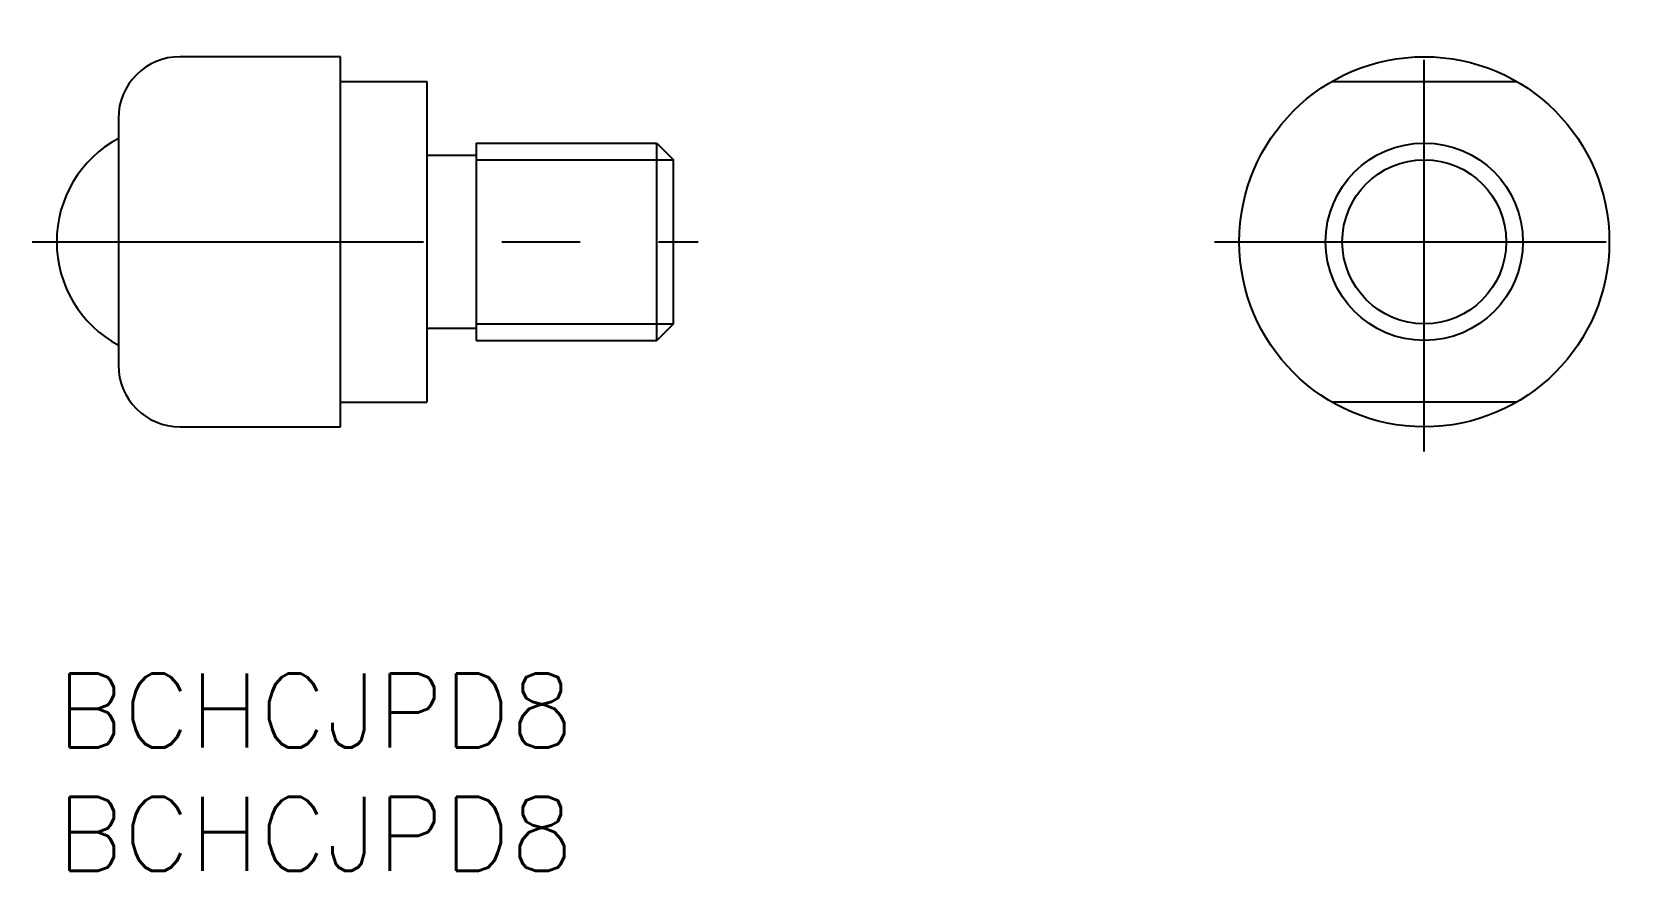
# Model space of a CAD drawing. Extents: x -1 to 63.9, y -8 to 26.
import ezdxf

# ---------------------------------------------------------------- set-up
doc = ezdxf.new("R2010")
doc.units = 0
doc.header["$LTSCALE"] = 0.5
doc.linetypes.add('CENTER', pattern=[50.8, 31.75, -6.35, 6.35, -6.35])
for name, color, linetype in [('MSM_CENTER', 1, 'CENTER'), ('MSM_CONTINUOUS', 7, 'CONTINUOUS'), ('MSM_NARROW', 5, 'CONTINUOUS'), ('MSM_PART_NUMBER', 7, 'CONTINUOUS')]:
    doc.layers.add(name, color=color, linetype=linetype)
doc.styles.get("Standard").update_dxf_attribs({"font": 'txt.shx', "height": 1, "bigfont": 'bigfont.shx'})

# ---------------------------------------------------------------- blocks, each defined once
blk = doc.blocks.new('*U14')
at = {"layer": 'MSM_PART_NUMBER'}
blk.add_text('BCHCJPD8', height=3, dxfattribs=at).set_placement((0, -3))
blk = doc.blocks.new('*U15')
at = {"layer": 'MSM_PART_NUMBER'}
blk.add_text('BCHCJPD8', height=3, dxfattribs=at).set_placement((0, -8))

msp = doc.modelspace()

# ---------------------------------------------------------------- linework, layer by layer
at = {"layer": 'MSM_CENTER'}
for p, q in [((55.445, 9), (55.445, 26)), ((-1, 17.5), (26, 17.5)), ((46.945, 17.5), (63.945, 17.5))]:
    msp.add_line(p, q, dxfattribs=at)
at = {"layer": 'MSM_CONTINUOUS'}
for p, q in [((11.5, 25), (5, 25)), ((11.5, 10), (11.5, 25)), ((11.5, 24), (15, 24)), ((15, 24), (15, 11)), ((51.703, 24), (59.187, 24)), ((2.5, 22.5), (2.5, 12.5)), ((17, 21.5), (17, 13.5)), ((17, 21.5), (24.324, 21.5)), ((24.324, 13.5), (24.324, 21.5)), ((24.324, 21.5), (25, 20.823)), ((17, 21), (15, 21)), ((25, 14.177), (25, 20.823)), ((15, 14), (17, 14)), ((25, 14.177), (24.324, 13.5)), ((17, 13.5), (24.324, 13.5)), ((11.5, 11), (15, 11)), ((59.187, 11), (51.703, 11)), ((5, 10), (11.5, 10))]:
    msp.add_line(p, q, dxfattribs=at)
for radius in [7.5, 4]:
    msp.add_circle((55.445, 17.5), radius, dxfattribs=at)
for centre, radius, start, end in [((5, 22.5), 2.5, 90, 180), ((4.763, 17.5), 4.763, 118.36362, 241.63638), ((5, 12.5), 2.5, 180, 270)]:
    msp.add_arc(centre, radius, start, end, dxfattribs=at)
at = {"layer": 'MSM_NARROW'}
for p, q in [((17, 20.823), (25, 20.823)), ((17, 14.177), (25, 14.177))]:
    msp.add_line(p, q, dxfattribs=at)
msp.add_circle((55.445, 17.5), 3.324, dxfattribs=at)

# ---------------------------------------------------------------- block references
at = {"layer": 'MSM_CONTINUOUS'}
for name in ['*U14', '*U15']:
    msp.add_blockref(name, (0, 0), dxfattribs=at)

doc.saveas('drawing.dxf')
